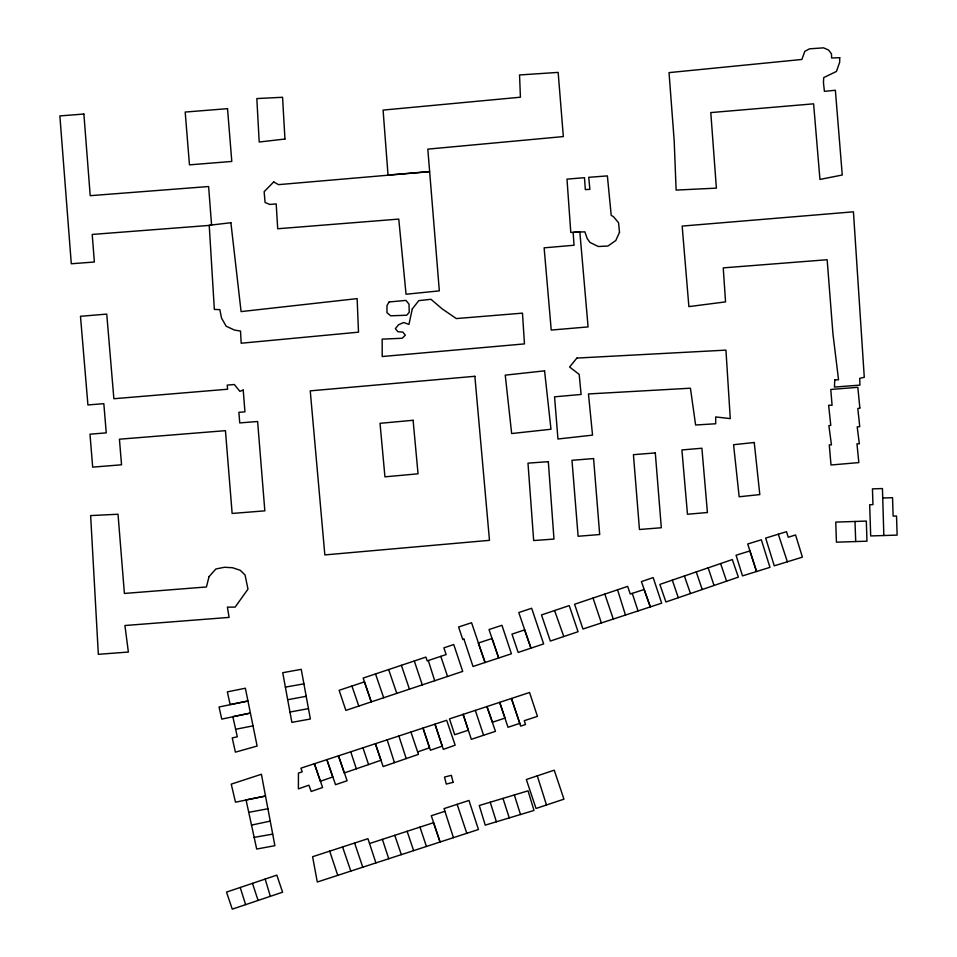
<?xml version="1.0" encoding="UTF-8"?>
<svg xmlns="http://www.w3.org/2000/svg" width="957" height="957" viewBox="0 0 957 957"><rect width="100%" height="100%" fill="white"/><g stroke="black" fill="none" stroke-linecap="round" stroke-linejoin="round"><path stroke-width="1.44" d="M368.565 764.571L380.922 760.277L375.383 743.709L300.941 768.16L302.173 771.868L298.452 773.077L298.381 788.867L308.908 785.195L311.192 791.475L322.605 787.503L314.386 763.722L320.32 781.271L332.737 776.976L326.851 759.631L335.536 784.704L347.104 780.721L338.467 755.827L344.281 772.957L368.565 764.571L362.954 747.788M410.936 732.021L418.46 754.355L383.135 766.581L375.383 743.709L446.68 720.298L455.149 745.18L443.354 749.367L434.968 724.15L442.218 746.125L430.399 750.24L422.982 728.05L429.537 747.788L417.635 751.927M428.317 660.521L427.193 660.916L425.913 657.1L363.17 678.07L371.268 701.888L462.721 671.395L453.738 644.539L443.881 647.853L446.141 654.564L428.317 660.521L434.693 680.75M672.304 580.133L732.308 559.558L738.361 577.131L665.916 601.977L659.863 584.404L672.304 580.133L678.31 597.718M240.207 887.498L276.824 875.141L282.59 892.199L232.264 909.15L226.51 892.091L240.207 887.498L245.626 904.652M617.564 589.787L574.583 604.262L582.957 629.012L661.682 603.173L653.164 577.585L641.417 581.605L650.305 606.894L644.121 589.5L630.268 594.034L627.66 586.39L617.564 589.787L625.459 615.04M563.793 636.513L550.335 641.058L541.495 614.944L569.224 605.602L578.064 631.704L563.793 636.513L554.582 610.542M358.803 706.075L371.268 701.888L364.438 681.874L339.137 690.308L345.872 710.393L358.803 706.075L351.925 686.037M537.296 775.84L526.326 779.512L536.04 808.462L563.96 799.155L554.235 770.182L537.296 775.84L546.483 804.981M483.596 735.251L471.334 739.318L463.14 714.389L529.556 692.497L537.451 716.35L524.269 720.693L525.537 724.521L520.692 726.112L511.433 698.478L519.795 723.384L508.011 727.272L499.662 702.354L504.997 718.097L492.46 722.236L486.934 706.541L495.463 731.351L483.596 735.251L475.306 710.369M453.439 837.65L444.06 808.605L468.954 800.459L478.464 829.504L317.293 882.019L312.604 856.718L367.943 838.691L375.91 862.903M369.534 843.536L433.557 822.685L440.076 842.016L431.296 815.735L444.945 811.309M787.372 561.783L802.409 557.141L795.566 534.975L788.233 537.236L786.498 531.697L765.672 538.085L774.261 565.814L787.372 561.783L778.304 534.209M514.34 794.98L528.061 790.829L533.994 810.447L485.235 825.137L479.278 805.507L514.34 794.98L520.488 814.515M251.512 825.09L256.691 849.05L274.886 845.677L265.508 796.045L235.494 802.181L231.247 784.13L261.417 774.273L265.508 796.045L246.045 799.896L251.512 825.09L270.245 821.118M235.637 729.294L237.3 736.806L232.24 737.931L235.398 752.154L257.122 746.053L250.411 713.073L221.761 719.114L219.057 706.996L247.959 701.014L230.135 704.543L227.347 691.875L245.351 688.227L250.411 713.073L232.838 716.673L235.637 729.294L253.019 725.861M287.698 699.723L282.734 672.711L301.228 669.338L303.907 683.836L310.367 719.006L291.873 722.368L287.698 699.723L306.192 696.301M248.748 812.326L267.912 808.761M289.959 712.032L308.453 708.635M285.413 687.114L303.907 683.836M254.143 837.375L272.685 834.121M854.996 521.469L866.312 521.075L866.982 541.183L836.43 542.176L835.76 522.091L854.996 521.469L855.714 541.554M882.749 498.011L892.534 497.688L893.132 516.11L896.53 516.014L897.128 535.107L870.679 535.944L869.686 504.746L872.963 504.638L872.449 488.871L882.45 488.548L883.837 535.525M684.363 575.97L690.476 593.519M375.515 673.931L383.697 697.761M388.638 669.553L396.808 693.394M342.57 846.957L350.812 871.073M696.253 571.915L702.223 589.5M604.824 594.082L613.293 619.059M394.774 835.317L401.33 854.637M720.609 563.553L726.566 581.15M401.378 665.318L409.452 689.172M354.604 843.021L362.775 867.198M593.029 598.041L601.379 622.959M440.806 656.37L447.553 676.455M407.12 831.274L413.639 850.617M414.309 661L422.288 684.877M457.135 804.335L466.801 833.308M708.156 567.824L714.03 585.445M419.979 827.123L426.427 846.443M329.687 851.132L337.749 875.344M350.729 751.783L356.339 768.806M252.481 883.335L258.091 900.441M632.278 593.388L638.02 610.925M382.393 839.361L388.745 858.752M398.878 735.969L406.223 758.578M502.963 798.401L509.268 817.888M387.178 739.845L394.451 762.633M490.235 802.229L496.384 821.764M265.161 879.064L270.353 896.314M839.72 57.683L839.672 62.253L836.43 71.452L823.69 77.613L823.463 82.661L824.408 91.346L835.377 90.257L842.256 175.011L819.946 179.426L813.606 103.835L710.788 112.591L716.386 188.134L676.121 190.096L674.183 140.619L669.027 72.624L801.87 59.466L804.801 51.355L809.586 48.819L823.558 47.85L828.511 50.003L831.454 53.807L831.633 58.006L839.72 57.683M834.755 379.965L834.468 387.071L859.936 385.109L859.709 378.35L864.279 377.285L853.429 211.82L682.162 226.079L688.884 306.611L725.55 301.886L723.241 267.876L827.159 259.73L832.925 333.694L838.535 379.762L834.755 379.965M412.3 308.92L408.95 324.387L403.615 322.521L398.495 324.782L395.373 328.67L397.909 331.708L402.789 332.079L405.349 335.201L402.179 338.264L382.166 339.125L382.214 356.53L524.46 343.898L522.474 313.142L456.322 318.573L442.218 308.92L430.949 299.29L418.807 300.63L412.3 308.92M209.009 576.688L206.449 586.964L124.398 593.448L118.022 514.244L90.64 515.584L98.332 654.313L128.37 652.052L124.924 625.519L229.094 617.397L227.395 607.121L235.123 607.121L247.983 589.129L245.052 574.978L240.255 570.3L232.539 567.728L224.452 567.274L215.863 568.984L209.009 576.688M619.502 232.324L615.818 240.494L607.922 246.057L598.269 246.499L590.026 242.456L587.251 238.628L584.871 231.833L570.791 232.431L566.987 179.126L584.488 177.691L585.337 189.606L589.883 189.354L588.711 177.32L607.384 175.897L611.2 215.301L613.593 216.808L618.557 222.742L619.502 232.324M389.116 301.969L386.975 305.51L386.975 312.688L390.683 315.798L406.689 315.224L409.225 312.293L409.022 304.123L405.9 300.402L389.116 301.969M576.892 358.074L569.594 367.01L579.176 374.378L581.114 394.463L554.558 396.82L557.955 439L592.539 435.136L588.459 393.949L690.428 388.207L695.607 425.004L715.692 423.76L715.692 416.929L730.275 418.616L725.944 350.13L576.892 358.074M273.726 181.914L264.144 191.687L265.065 202.489L269.778 204.451L276.202 203.901L277.697 228.759L398.77 219.093L406.043 294.242L439.335 290.868L427.815 149.136L563.338 136.576L558.158 72.397L519.543 74.957L520.417 97.207L383.087 110.091L388.028 175.059L429.585 171.626L278.511 184.641L273.726 181.914M243.21 390.049L239.884 391.365L234.321 384.511L227.252 385.109L227.599 389.224L113.871 398.734L106.753 314.099L80.484 316.288L87.924 404.967L103.823 403.651L106.251 432.863L89.994 434.191L92.673 467.136L121.539 464.791L119.434 439.203L225.445 430.662L232.144 513.454L264.838 510.847L257.612 421.499L239.74 422.922L238.891 412.311L244.956 411.845L243.21 390.049M524.592 629.909L511.983 634.132L518.156 652.435L543.636 643.917L531.661 608.257L518.778 612.552L530.968 648.164L524.592 629.909M463.942 639.12L462.769 639.515L458.606 627.002L471.562 622.732L485.067 662.483L511.409 653.798L501.947 625.292L489.015 629.562L498.693 657.985L492.018 638.522L478.285 643.044L485.067 662.483L473.021 666.479L463.942 639.12M463.14 714.389L449.467 718.886L454.707 734.701L468.308 730.227L463.14 714.389M749.881 550.945L736.053 555.239L742.512 575.887L769.966 567.345L761.329 539.796L747.716 543.995L756.556 571.52L749.881 550.945M453.116 782.359L446.285 784.082L444.503 777.072L451.357 775.337L453.116 782.359M859.865 408.041L857.819 408.495L859.757 426.666L857.197 426.87L859.338 443.773L856.958 443.797L858.836 462.59L831.011 464.994L829.276 444.885L831.454 444.885L828.858 425.602L830.784 425.375L828.63 405.266L832.076 405.266L830.784 389.451L857.819 387.31L859.865 408.041M230.9 222.718L209.224 225.278L214.344 309.41L219.859 309.661L221.498 318.023L226.139 326.193L234.477 330.069L240.53 331.062L241.176 343.228L358.504 332.175L357.14 298.62L241.08 311.599L230.9 222.718M284.947 139.028L259.203 142.019L256.823 98.571L282.566 97.279L284.947 139.028M544.569 370.849L505.248 375.144L511.66 433.545L550.981 429.25L544.569 370.849M754.248 442.505L733.576 444.718L739.163 496.767L759.81 494.59L754.248 442.505M579.822 231.761L573.171 232.455L574.021 245.243L544.126 247.839L551.232 330.069L588.088 326.911L579.822 231.761M413.101 420.279L380.025 423.317L384.941 476.837L418.042 473.811L413.101 420.279M474.863 376.292L310.247 390.863L324.842 554.916L489.482 540.334L474.863 376.292M707.426 512.509L687.473 514.244L681.91 449.946L701.888 448.235L707.426 512.509M227.527 108.667L185.191 112.053L189.462 164.855L231.797 161.446L227.527 108.667M655.294 452.924L633.426 454.671L639.455 529.496L661.323 527.75L655.294 452.924M593.579 458.57L571.975 460.305L578.112 536.267L599.692 534.532L593.579 458.57M83.881 114.039L59.872 115.917L71.297 263.761L94.36 262.015L92.219 234.441L211.593 225.23L208.614 186.531L90.209 195.683L83.881 114.039M548.325 461.669L527.989 463.152L533.671 540.561L553.983 539.078L548.325 461.669"/></g></svg>
